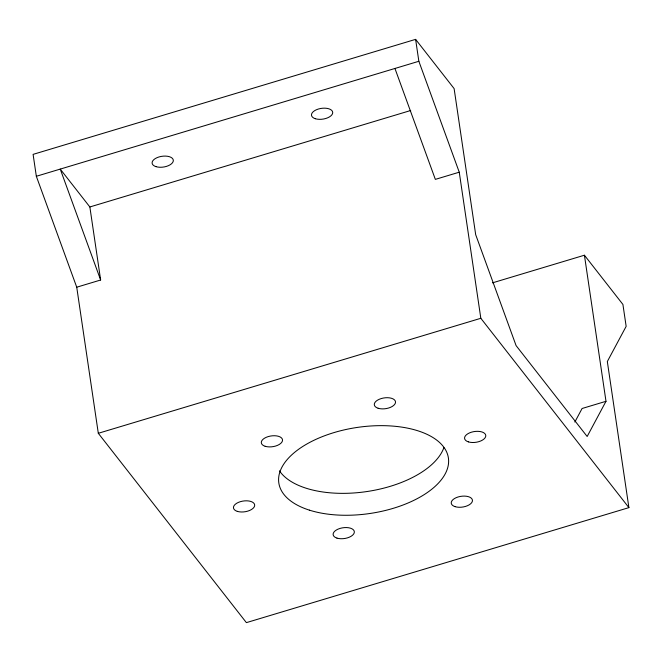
<?xml version="1.0" encoding="UTF-8"?>
<svg xmlns="http://www.w3.org/2000/svg" width="662" height="662" viewBox="0 0 662 662"><rect width="100%" height="100%" fill="white"/><g stroke="black" fill="none" stroke-linecap="round" stroke-linejoin="round"><path stroke-width="0.99" d="M574.848 422.025L582.088 408.495L605.995 401.304L584.422 255.218L492.495 282.848M605.995 401.304L587.161 436.49L516.087 345.597L475.688 234.687L454.115 88.592L415.612 39.364L33.1 154.37L36.336 176.282L76.734 287.2L98.307 433.296L246.388 622.636L628.9 507.63L607.327 361.535L626.153 326.358L622.917 304.446L584.422 255.218M36.336 176.282L418.856 61.276L415.612 39.364M76.734 287.2L100.641 280.009L60.242 169.1L89.858 206.966L410.697 110.504M418.856 61.276L459.254 172.194L435.348 179.377L394.941 68.467M98.307 433.296L480.827 318.29L628.9 507.63M459.254 172.194L480.827 318.29M89.858 206.966L100.641 280.009M443.888 447.628A85.696 43.493 -8.4 0 1 365.664 491.725A85.696 43.493 -8.4 0 1 279.472 470.848M309.402 510.145A85.696 43.493 -8.4 0 0 447.429 468.646A85.696 43.493 -8.4 0 0 333.987 432.592A85.696 43.493 -8.4 0 0 309.402 510.145M265.139 446.279A10.716 5.437 -8.4 0 0 282.393 441.091A10.716 5.437 -8.4 0 0 268.218 436.589A10.716 5.437 -8.4 0 0 265.139 446.279M378.126 408.255A10.716 5.437 -8.4 0 0 395.38 403.075A10.716 5.437 -8.4 0 0 381.204 398.565A10.716 5.437 -8.4 0 0 378.126 408.255M237.294 511.362A10.716 5.437 -8.4 0 0 254.547 506.173A10.716 5.437 -8.4 0 0 240.364 501.672A10.716 5.437 -8.4 0 0 237.294 511.362M336.95 538.107A10.716 5.437 -8.4 0 0 354.203 532.918A10.716 5.437 -8.4 0 0 340.028 528.417A10.716 5.437 -8.4 0 0 336.95 538.107M455.067 506.645A10.716 5.437 -8.4 0 0 472.32 501.457A10.716 5.437 -8.4 0 0 458.145 496.955A10.716 5.437 -8.4 0 0 455.067 506.645M468.398 441.877A10.716 5.437 -8.4 0 0 485.651 436.688A10.716 5.437 -8.4 0 0 471.468 432.187A10.716 5.437 -8.4 0 0 468.398 441.877M315.319 118.713A10.716 5.437 -8.4 0 0 332.572 113.525A10.716 5.437 -8.4 0 0 318.389 109.023A10.716 5.437 -8.4 0 0 315.319 118.713M155.934 166.634A10.716 5.437 -8.4 0 0 173.187 161.445A10.716 5.437 -8.4 0 0 159.012 156.944A10.716 5.437 -8.4 0 0 155.934 166.634"/></g></svg>
